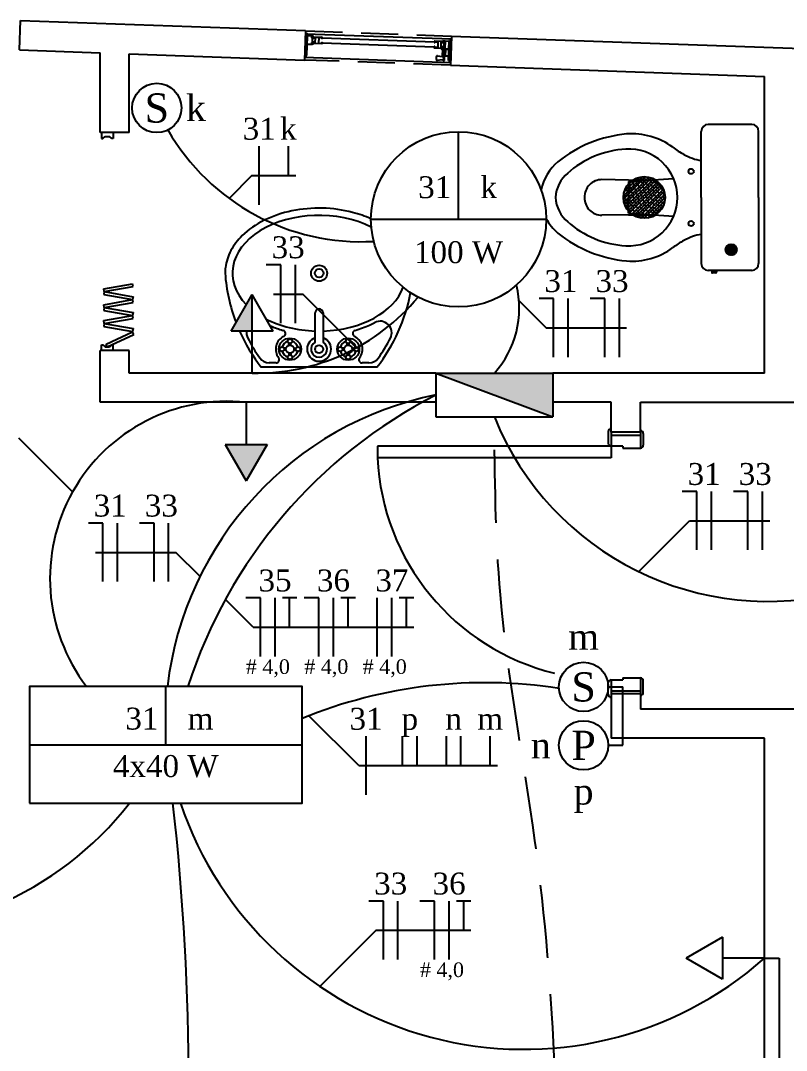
# Model space of a CAD drawing. Header units: millimetres. Extents: x 8900 to 13100, y 733 to 4033.
# Drawn here: x 9265.1 to 9527.2, y 1551.6 to 1904.1 of the extents above; entities that cross this region are included whole.
import ezdxf
from ezdxf.enums import TextEntityAlignment as Align

# ---------------------------------------------------------------- set-up
doc = ezdxf.new("R2010")
doc.units = ezdxf.units.MM
doc.linetypes.add('DASHED', pattern=[19.05, 12.7, -6.35])
doc.linetypes.add('HIDDEN', pattern=[0.375, 0.25, -0.125])
for name, color, linetype in [('001 - 0.350 Color', 1, 'Continuous'), ('002 - 0.150', 2, 'Continuous'), ('003 - 0.250', 3, 'Continuous'), ('004 - 0.350', 4, 'Continuous'), ('005 - 0.350 Color', 5, 'Continuous'), ('006 - 0.500', 6, 'Continuous'), ('010 - 0.050', 10, 'Continuous')]:
    doc.layers.add(name, color=color, linetype=linetype)
doc.styles.add('style1', font='BOOKOS.TTF')

msp = doc.modelspace()

# ---------------------------------------------------------------- hatches: boundary and pattern name
at = {"layer": '001 - 0.350 Color', "ltscale": 2.5}
for points in [[(9337.11, 1797.84), (9344.31, 1797.84), (9344.31, 1810.32)], [(9349.45, 1759.04), (9335.05, 1759.04), (9342.25, 1746.57)]]:
    msp.add_hatch(color=256, dxfattribs=at).paths.add_polyline_path(points)
at = {"layer": '006 - 0.500', "ltscale": 2.5}
msp.add_hatch(color=256, dxfattribs=at).paths.add_polyline_path([(9447.25, 1768.44), (9447.25, 1783.44), (9407.25, 1783.44)])

# ---------------------------------------------------------------- linework, layer by layer
at = {"layer": '001 - 0.350 Color', "ltscale": 2.5}
for p, q in [((9337.11, 1797.84), (9344.31, 1810.32)), ((9344.31, 1797.84), (9344.31, 1810.32)), ((9351.51, 1797.84), (9344.31, 1810.32)), ((9351.51, 1797.84), (9337.11, 1797.84)), ((9344.31, 1783.44), (9344.31, 1797.84)), ((9342.25, 1773.44), (9342.25, 1759.04)), ((9335.05, 1759.04), (9349.45, 1759.04)), ((9335.05, 1759.04), (9342.25, 1746.57)), ((9349.45, 1759.04), (9342.25, 1746.57)), ((9505.35, 1590.37), (9492.88, 1583.17)), ((9505.35, 1590.37), (9505.35, 1575.97)), ((9505.35, 1575.97), (9492.88, 1583.17)), ((9519.75, 1583.17), (9505.35, 1583.17))]:
    msp.add_line(p, q, dxfattribs=at)
at = {"layer": '002 - 0.150', "linetype": 'Continuous'}
msp.add_line((9264.7, 1894.06), (9265.05, 1904.09), dxfattribs=at)
at = {"layer": '002 - 0.150', "ltscale": 2.5}
for p, q in [((9265.05, 1904.09), (9362.62, 1900.7)), ((9412.59, 1898.79), (9645.12, 1890.49)), ((9264.7, 1894.06), (9292.25, 1893.07)), ((9292.25, 1865.74), (9292.25, 1893.07)), ((9302.25, 1892.72), (9362.27, 1890.57)), ((9302.25, 1865.74), (9302.25, 1892.72)), ((9412.23, 1888.79), (9519.75, 1884.96)), ((9519.75, 1783.44), (9519.75, 1884.96)), ((9302.25, 1865.74), (9292.25, 1865.74)), ((9292.25, 1773.44), (9292.25, 1791.14)), ((9302.25, 1791.14), (9292.25, 1791.14)), ((9302.25, 1783.44), (9302.25, 1791.14)), ((9407.25, 1783.44), (9302.25, 1783.44)), ((9519.75, 1783.44), (9447.25, 1783.44)), ((9407.25, 1773.44), (9292.25, 1773.44)), ((9467.25, 1773.44), (9447.25, 1773.44)), ((9467.25, 1763.24), (9467.25, 1773.44)), ((9477.25, 1773.44), (9672.25, 1773.44)), ((9477.25, 1763.24), (9477.25, 1773.44)), ((9467.25, 1673.64), (9467.25, 1658.44)), ((9477.25, 1673.64), (9477.25, 1668.44)), ((9529.75, 1668.44), (9477.25, 1668.44)), ((9519.75, 1658.44), (9467.25, 1658.44)), ((9519.75, 1069.94), (9519.75, 1658.44))]:
    msp.add_line(p, q, dxfattribs=at)
at = {"layer": '002 - 0.150', "linetype": 'DASHED'}
for p, q in [((9362.62, 1900.57), (9362.27, 1890.57)), ((9362.62, 1900.57), (9412.59, 1898.79)), ((9412.59, 1898.79), (9412.23, 1888.79)), ((9412.23, 1888.79), (9362.27, 1890.57))]:
    msp.add_line(p, q, dxfattribs=at)
at = {"layer": '002 - 0.150'}
for p, q in [((9477.25, 1763.24), (9467.25, 1763.24)), ((9477.25, 1673.64), (9467.25, 1673.64))]:
    msp.add_line(p, q, dxfattribs=at)
at = {"layer": '003 - 0.250', "ltscale": 2.5}
for p, q in [((9344.25, 1851.08), (9336.43, 1843.25)), ((9344.25, 1851.08), (9359.25, 1851.08)), ((9351.66, 1810.51), (9361.66, 1810.51)), ((9380.06, 1792.11), (9361.66, 1810.51)), ((9435.66, 1808.33), (9445.05, 1798.94)), ((9445.05, 1798.94), (9472.55, 1798.94)), ((9282.88, 1742.82), (9264.48, 1761.22)), ((9476.67, 1715.51), (9494.08, 1732.92)), ((9494.08, 1732.92), (9521.58, 1732.92)), ((9290.75, 1722.09), (9318.25, 1722.09)), ((9326.47, 1713.88), (9318.25, 1722.09)), ((9344.67, 1696.47), (9335.17, 1705.97)), ((9344.67, 1696.47), (9399.67, 1696.47)), ((9380.83, 1649.13), (9363.79, 1666.17)), ((9380.83, 1649.13), (9428.33, 1649.13)), ((9386.76, 1592.73), (9367.52, 1573.5)), ((9386.76, 1592.73), (9419.26, 1592.73))]:
    msp.add_line(p, q, dxfattribs=at)
at = {"layer": '004 - 0.350', "ltscale": 2.5}
for p, q in [((9466.25, 1676.04), (9471.25, 1676.04)), ((9471.25, 1656.04), (9471.25, 1676.04)), ((9466.25, 1656.04), (9471.25, 1656.04)), ((9519.75, 1583.17), (9524.75, 1583.17)), ((9524.75, 1583.17), (9524.75, 1394.37))]:
    msp.add_line(p, q, dxfattribs=at)
at = {"layer": '004 - 0.350', "ltscale": 100}
for centre, radius, start, end in [((9381.67, 1904.79), 76.38, 209.9585, 273.225), ((9485.07, 1623.65), 171.02, 117.0685, 162.1105), ((9520.83, 1806.26), 100.93, 202.004, 285.2013), ((9423.91, 1512.23), 165.25, 81.1283, 112.2233), ((8448.55, 1538.94), 874.1, 353.61184, 6.38816)]:
    msp.add_arc(centre, radius, start, end, dxfattribs=at)
at = {"layer": '004 - 0.350', "ltscale": 2.5}
for centre, radius, start, end in [((9402.95, 1805.53), 32.84, 317.7408, 14.0975), ((9345.83, 1855.19), 71.76, 268.7831, 320.4161), ((9335.79, 1713.11), 60.68, 83.886, 217.4781), ((9429.93, 1662.83), 115.37, 101.3357, 173.3492), ((9212.73, 1705.82), 113.45, 204.817, 322.1453), ((9437.41, 1676.28), 124.29, 198.811, 311.4875)]:
    msp.add_arc(centre, radius, start, end, dxfattribs=at)
at = {"layer": '004 - 0.350', "linetype": 'HIDDEN', "ltscale": 100}
msp.add_arc((9123.1, 1640.17), 612.73, 310.95859, 12.08428, dxfattribs=at)
msp.add_spline([(9524.75, 1150.21), (9448.68, 1186.98), (9432.91, 1323.49), (9447.37, 1466.56), (9441.14, 1623.41), (9429.33, 1707.52), (9427.25, 1768.44)], degree=3, dxfattribs=at)
at = {"layer": '005 - 0.350 Color', "ltscale": 2.5}
for p, q in [((9415, 1836.07), (9415, 1866.07)), ((9385, 1836.07), (9445, 1836.07)), ((9314.75, 1656.19), (9314.75, 1676.19)), ((9268.09, 1656.19), (9361.4, 1656.19))]:
    msp.add_line(p, q, dxfattribs=at)
msp.add_lwpolyline([(9268.09, 1636.2), (9361.4, 1636.2), (9361.4, 1676.19), (9268.09, 1676.19)], close=True, dxfattribs=at)
for centre, radius in [((9311.69, 1874.18), 8.44), ((9415, 1836.07), 30), ((9457.81, 1676.04), 8.44), ((9457.81, 1656.04), 8.44)]:
    msp.add_circle(centre, radius, dxfattribs=at)
at = {"layer": '006 - 0.500', "ltscale": 2.5}
for p, q in [((9346.75, 1841.08), (9346.75, 1861.08)), ((9356.75, 1851.08), (9356.75, 1861.08)), ((9354.16, 1820.51), (9349.16, 1820.51)), ((9354.16, 1800.51), (9354.16, 1820.51)), ((9359.16, 1800.51), (9359.16, 1820.51)), ((9447.55, 1808.94), (9442.55, 1808.94)), ((9447.55, 1788.94), (9447.55, 1808.94)), ((9452.55, 1788.94), (9452.55, 1808.94)), ((9465.05, 1808.94), (9460.05, 1808.94)), ((9465.05, 1788.94), (9465.05, 1808.94)), ((9470.05, 1788.94), (9470.05, 1808.94)), ((9407.25, 1783.44), (9447.25, 1768.44)), ((9407.25, 1783.44), (9407.25, 1768.44)), ((9447.25, 1783.44), (9447.25, 1768.44)), ((9496.58, 1742.92), (9491.58, 1742.92)), ((9496.58, 1722.92), (9496.58, 1742.92)), ((9501.58, 1722.92), (9501.58, 1742.92)), ((9514.08, 1742.92), (9509.08, 1742.92)), ((9514.08, 1722.92), (9514.08, 1742.92)), ((9519.08, 1722.92), (9519.08, 1742.92)), ((9293.25, 1732.09), (9288.25, 1732.09)), ((9293.25, 1712.09), (9293.25, 1732.09)), ((9298.25, 1712.09), (9298.25, 1732.09)), ((9310.75, 1732.09), (9305.75, 1732.09)), ((9310.75, 1712.09), (9310.75, 1732.09)), ((9315.75, 1712.09), (9315.75, 1732.09)), ((9347.17, 1706.47), (9342.17, 1706.47)), ((9347.17, 1686.47), (9347.17, 1706.47)), ((9352.17, 1686.47), (9352.17, 1706.47)), ((9359.67, 1706.47), (9354.67, 1706.47)), ((9357.17, 1696.47), (9357.17, 1706.47)), ((9367.17, 1706.47), (9362.17, 1706.47)), ((9367.17, 1686.47), (9367.17, 1706.47)), ((9372.17, 1686.47), (9372.17, 1706.47)), ((9379.67, 1706.47), (9374.67, 1706.47)), ((9377.17, 1696.47), (9377.17, 1706.47)), ((9387.17, 1686.47), (9387.17, 1706.47)), ((9392.17, 1686.47), (9392.17, 1706.47)), ((9399.67, 1706.47), (9394.67, 1706.47)), ((9397.17, 1696.47), (9397.17, 1706.47)), ((9383.33, 1639.13), (9383.33, 1659.13)), ((9395.83, 1649.13), (9395.83, 1659.13)), ((9400.83, 1649.13), (9400.83, 1659.13)), ((9410.83, 1649.13), (9410.83, 1659.13)), ((9415.83, 1649.13), (9415.83, 1659.13)), ((9425.83, 1649.13), (9425.83, 1659.13)), ((9389.26, 1602.73), (9384.26, 1602.73)), ((9389.26, 1582.73), (9389.26, 1602.73)), ((9394.26, 1582.73), (9394.26, 1602.73)), ((9406.76, 1602.73), (9401.76, 1602.73)), ((9406.76, 1582.73), (9406.76, 1602.73)), ((9411.76, 1582.73), (9411.76, 1602.73)), ((9419.26, 1602.73), (9414.26, 1602.73)), ((9416.76, 1592.73), (9416.76, 1602.73))]:
    msp.add_line(p, q, dxfattribs=at)
at = {"layer": '006 - 0.500', "ltscale": 100}
for p, q in [((9407.25, 1783.44), (9447.25, 1783.44)), ((9407.25, 1768.44), (9447.25, 1768.44))]:
    msp.add_line(p, q, dxfattribs=at)
at = {"layer": '010 - 0.050', "ltscale": 0.5}
for p, q in [((9362.59, 1899.57), (9362.54, 1898.34)), ((9362.59, 1899.57), (9412.55, 1897.79)), ((9363.26, 1899.55), (9362.59, 1899.57)), ((9362.59, 1898.29), (9362.62, 1898.29)), ((9362.67, 1898.34), (9362.69, 1898.76)), ((9362.7, 1898.99), (9362.71, 1899.39)), ((9363.15, 1898.92), (9362.74, 1898.93)), ((9362.74, 1898.8), (9363.16, 1898.79)), ((9362.76, 1899.43), (9363.16, 1899.42)), ((9363.16, 1898.79), (9362.93, 1892.31)), ((9363.2, 1898.97), (9363.15, 1898.92)), ((9363.16, 1899.42), (9363.21, 1899.37)), ((9363.28, 1898.91), (9363.2, 1898.97)), ((9363.21, 1899.37), (9363.3, 1899.41)), ((9363.28, 1898.83), (9363.28, 1898.91)), ((9365.08, 1898.77), (9363.28, 1898.83)), ((9363.3, 1899.41), (9363.3, 1899.49)), ((9364.73, 1896.11), (9364.75, 1896.64)), ((9364.75, 1896.64), (9364.85, 1896.64)), ((9364.81, 1898.13), (9364.82, 1898.66)), ((9364.91, 1898.12), (9364.81, 1898.13)), ((9364.82, 1898.66), (9364.92, 1898.66)), ((9364.85, 1896.64), (9364.85, 1896.53)), ((9364.85, 1896.53), (9364.9, 1896.53)), ((9364.91, 1898.23), (9364.91, 1898.12)), ((9364.96, 1898.23), (9364.91, 1898.23)), ((9364.92, 1898.66), (9364.92, 1898.54)), ((9364.92, 1898.54), (9364.97, 1898.54)), ((9364.95, 1896.57), (9365.01, 1898.18)), ((9365.02, 1898.65), (9365.12, 1898.65)), ((9365.02, 1898.59), (9365.02, 1898.65)), ((9365.12, 1898.65), (9365.13, 1898.72)), ((9365.27, 1896.17), (9365.28, 1896.67)), ((9365.33, 1898.07), (9365.35, 1898.56)), ((9365.34, 1896.71), (9365.36, 1896.71)), ((9365.37, 1896.25), (9365.36, 1896.11)), ((9368.17, 1896.15), (9365.37, 1896.25)), ((9365.4, 1898.01), (9365.38, 1898.01)), ((9365.4, 1896.66), (9365.39, 1896.37)), ((9365.39, 1896.37), (9365.9, 1896.35)), ((9365.4, 1898.61), (9365.45, 1898.61)), ((9365.45, 1898.61), (9365.45, 1898.47)), ((9365.45, 1898.47), (9368.25, 1898.37)), ((9365.46, 1898.35), (9365.45, 1898.06)), ((9365.97, 1898.33), (9365.46, 1898.35)), ((9365.9, 1896.35), (9365.97, 1898.33)), ((9367.14, 1898.29), (9367.07, 1896.31)), ((9367.07, 1896.31), (9368.15, 1896.27)), ((9368.22, 1898.25), (9367.14, 1898.29)), ((9368.15, 1896.27), (9368.17, 1896.66)), ((9368.17, 1896.66), (9368.29, 1896.66)), ((9368.21, 1897.86), (9368.22, 1898.25)), ((9368.33, 1897.86), (9368.21, 1897.86)), ((9368.29, 1896.66), (9368.27, 1896.25)), ((9406.65, 1895.04), (9368.28, 1896.41)), ((9368.34, 1898.27), (9368.33, 1897.86)), ((9406.71, 1896.74), (9368.34, 1898.11)), ((9406.72, 1896.9), (9406.7, 1896.49)), ((9406.7, 1896.49), (9406.82, 1896.49)), ((9409.62, 1896.9), (9406.82, 1897)), ((9406.82, 1896.49), (9406.84, 1896.87)), ((9406.84, 1896.87), (9407.92, 1896.84)), ((9407.92, 1896.84), (9407.85, 1894.86)), ((9409.02, 1894.82), (9409.09, 1896.79)), ((9409.09, 1896.79), (9409.6, 1896.78)), ((9409.6, 1896.78), (9409.59, 1896.49)), ((9409.63, 1897.04), (9409.62, 1896.9)), ((9409.68, 1897.03), (9409.63, 1897.04)), ((9409.63, 1896.43), (9409.65, 1896.43)), ((9409.71, 1896.48), (9409.72, 1896.98)), ((9409.96, 1897.05), (9409.96, 1897.12)), ((9410.06, 1897.05), (9409.96, 1897.05)), ((9409.98, 1894.97), (9410.04, 1896.57)), ((9410.01, 1897.17), (9411.81, 1897.1)), ((9410.05, 1896.98), (9410.06, 1897.05)), ((9410.09, 1896.62), (9410.14, 1896.62)), ((9410.15, 1896.93), (9410.1, 1896.93)), ((9410.14, 1896.62), (9410.14, 1896.51)), ((9410.14, 1896.51), (9410.24, 1896.51)), ((9410.16, 1897.04), (9410.15, 1896.93)), ((9410.26, 1897.04), (9410.16, 1897.04)), ((9410.24, 1896.51), (9410.26, 1897.04)), ((9410.41, 1897.03), (9410.32, 1894.48)), ((9411.81, 1896.98), (9410.41, 1897.03)), ((9411.93, 1897.05), (9411.7, 1890.57)), ((9411.71, 1894.43), (9411.81, 1896.98)), ((9411.81, 1897.18), (9411.9, 1897.23)), ((9411.81, 1897.1), (9411.81, 1897.18)), ((9411.83, 1897.68), (9411.83, 1897.76)), ((9411.91, 1897.63), (9411.83, 1897.68)), ((9411.88, 1897.81), (9412.55, 1897.79)), ((9411.9, 1897.23), (9411.95, 1897.18)), ((9411.97, 1897.68), (9411.91, 1897.63)), ((9412.35, 1897.03), (9411.93, 1897.05)), ((9411.95, 1897.18), (9412.35, 1897.16)), ((9412.37, 1897.66), (9411.97, 1897.68)), ((9412.38, 1896.56), (9412.4, 1896.98)), ((9412.4, 1897.21), (9412.42, 1897.61)), ((9412.46, 1896.51), (9412.43, 1896.51)), ((9412.55, 1897.79), (9412.51, 1896.56)), ((9362.34, 1892.8), (9362.3, 1891.57)), ((9362.43, 1892.85), (9362.4, 1892.85)), ((9362.46, 1892.38), (9362.47, 1892.8)), ((9363.04, 1892.18), (9363.18, 1896.05)), ((9363.18, 1896.05), (9364.98, 1895.98)), ((9364.83, 1896.11), (9364.73, 1896.11)), ((9364.84, 1896.22), (9364.83, 1896.11)), ((9364.89, 1896.22), (9364.84, 1896.22)), ((9364.93, 1896.1), (9364.94, 1896.16)), ((9365.03, 1896.1), (9364.93, 1896.1)), ((9365.03, 1896.03), (9365.03, 1896.1)), ((9365.36, 1896.11), (9365.31, 1896.11)), ((9406.66, 1895.29), (9406.65, 1894.88)), ((9406.78, 1895.29), (9406.66, 1895.29)), ((9406.74, 1894.78), (9409.54, 1894.68)), ((9406.77, 1894.9), (9406.78, 1895.29)), ((9407.85, 1894.86), (9406.77, 1894.9)), ((9409.53, 1894.8), (9409.02, 1894.82)), ((9409.15, 1894.69), (9409.14, 1894.42)), ((9409.28, 1894.23), (9409.5, 1894.16)), ((9409.5, 1894.16), (9409.43, 1892.02)), ((9409.52, 1894.54), (9409.52, 1894.68)), ((9409.74, 1894.47), (9409.52, 1894.54)), ((9409.54, 1895.09), (9409.53, 1894.8)), ((9409.54, 1894.68), (9409.54, 1894.54)), ((9409.54, 1894.54), (9409.59, 1894.54)), ((9409.61, 1895.13), (9409.59, 1895.14)), ((9409.64, 1894.58), (9409.66, 1895.08)), ((9409.93, 1894.18), (9409.79, 1890.39)), ((9409.8, 1892), (9409.88, 1894.28)), ((9409.86, 1894.43), (9409.87, 1894.5)), ((9409.87, 1894.5), (9409.97, 1894.5)), ((9411.71, 1894.31), (9409.91, 1894.38)), ((9410.33, 1894.16), (9409.93, 1894.18)), ((9409.97, 1894.5), (9409.97, 1894.56)), ((9410.02, 1894.61), (9410.07, 1894.6)), ((9410.08, 1894.91), (9410.03, 1894.92)), ((9410.07, 1894.6), (9410.07, 1894.49)), ((9410.07, 1894.49), (9410.17, 1894.49)), ((9410.08, 1895.03), (9410.08, 1894.91)), ((9410.18, 1895.02), (9410.08, 1895.03)), ((9410.17, 1894.49), (9410.18, 1895.02)), ((9410.19, 1890.38), (9410.33, 1894.16)), ((9410.32, 1894.48), (9411.71, 1894.43)), ((9410.33, 1894.16), (9410.58, 1894.15)), ((9410.51, 1891.96), (9410.59, 1894.35)), ((9410.59, 1894.35), (9411.71, 1894.31)), ((9411.57, 1890.45), (9411.71, 1894.31)), ((9362.3, 1891.57), (9412.27, 1889.79)), ((9362.3, 1891.57), (9362.97, 1891.55)), ((9362.44, 1891.75), (9362.45, 1892.15)), ((9362.89, 1891.68), (9362.49, 1891.7)), ((9362.5, 1892.2), (9362.91, 1892.18)), ((9362.93, 1892.31), (9362.51, 1892.33)), ((9362.94, 1891.73), (9362.89, 1891.68)), ((9362.91, 1892.18), (9362.95, 1892.13)), ((9363.02, 1891.68), (9362.94, 1891.73)), ((9362.95, 1892.13), (9363.04, 1892.18)), ((9363.02, 1891.6), (9363.02, 1891.68)), ((9407.41, 1890.76), (9407.44, 1891.76)), ((9409.38, 1890.61), (9407.73, 1890.45)), ((9407.79, 1892.05), (9409.42, 1891.77)), ((9409.43, 1892.02), (9409.8, 1892)), ((9409.59, 1890.4), (9409.79, 1890.39)), ((9409.65, 1891.96), (9409.85, 1891.95)), ((9409.79, 1890.39), (9410.19, 1890.38)), ((9410.27, 1892.56), (9409.87, 1892.58)), ((9410.26, 1892.16), (9410.51, 1892.16)), ((9411.62, 1891.92), (9410.51, 1891.96)), ((9411.55, 1889.95), (9411.64, 1889.99)), ((9411.55, 1889.87), (9411.55, 1889.95)), ((9411.66, 1890.39), (9411.57, 1890.45)), ((9412.27, 1889.79), (9411.6, 1889.82)), ((9411.64, 1889.99), (9411.69, 1889.94)), ((9411.71, 1890.44), (9411.66, 1890.39)), ((9411.69, 1889.94), (9412.09, 1889.93)), ((9411.7, 1890.57), (9412.12, 1890.56)), ((9412.11, 1890.43), (9411.71, 1890.44)), ((9412.15, 1889.98), (9412.16, 1890.38)), ((9412.17, 1890.61), (9412.18, 1891.03)), ((9412.23, 1891.07), (9412.26, 1891.07)), ((9412.31, 1891.02), (9412.27, 1889.79))]:
    msp.add_line(p, q, dxfattribs=at)
at = {"layer": '010 - 0.050'}
for p, q in [((9515.37, 1868.55), (9500.49, 1868.55)), ((9498.11, 1843.55), (9498.11, 1866.17)), ((9517.75, 1843.55), (9517.75, 1866.17)), ((9471.44, 1843.25), (9478.88, 1850.69)), ((9471.45, 1844.1), (9478.02, 1850.67)), ((9471.46, 1842.97), (9479.16, 1850.67)), ((9471.61, 1841.98), (9480.14, 1850.52)), ((9471.7, 1845.48), (9476.64, 1850.43)), ((9477.06, 1850.53), (9477.76, 1849.84)), ((9478.06, 1850.68), (9479.46, 1849.27)), ((9473.22, 1849.5), (9464.07, 1849.67)), ((9471.86, 1841.1), (9481.02, 1850.26)), ((9472.21, 1840.31), (9481.81, 1849.92)), ((9472.44, 1847.2), (9472.64, 1847)), ((9472.63, 1839.6), (9482.53, 1849.5)), ((9472.72, 1847.64), (9474.49, 1849.41)), ((9472.93, 1847.85), (9474.35, 1846.43)), ((9473.12, 1838.95), (9483.18, 1849.01)), ((9473.22, 1848.98), (9488.63, 1849.99)), ((9473.22, 1849.5), (9478.09, 1849.83)), ((9473.22, 1848.98), (9473.22, 1843.55)), ((9473.42, 1848.49), (9473.78, 1848.13)), ((9473.67, 1838.36), (9483.76, 1848.46)), ((9474.06, 1848.99), (9475.48, 1847.57)), ((9474.28, 1837.84), (9484.28, 1847.84)), ((9474.63, 1847.28), (9476.05, 1845.86)), ((9474.66, 1849.53), (9474.92, 1849.27)), ((9474.97, 1837.39), (9484.74, 1847.16)), ((9475.38, 1849.94), (9476.62, 1848.7)), ((9475.77, 1848.42), (9477.19, 1847)), ((9476.9, 1849.55), (9478.33, 1848.13)), ((9477.47, 1847.85), (9478.89, 1846.43)), ((9478.61, 1848.99), (9480.03, 1847.57)), ((9479.18, 1847.28), (9480.6, 1845.86)), ((9479.75, 1850.12), (9481.17, 1848.7)), ((9480.31, 1848.42), (9481.73, 1847)), ((9481.05, 1850.25), (9485.28, 1846.02)), ((9481.45, 1849.55), (9482.87, 1848.13)), ((9482.02, 1847.85), (9483.44, 1846.43)), ((9483.16, 1848.99), (9484.24, 1847.9)), ((9483.72, 1847.28), (9485.14, 1845.86)), ((9471.43, 1843.66), (9472.64, 1842.45)), ((9471.53, 1844.71), (9472.07, 1844.16)), ((9472.05, 1846.46), (9473.21, 1845.29)), ((9472.36, 1845.01), (9473.78, 1843.59)), ((9473.22, 1838.13), (9473.22, 1843.55)), ((9473.5, 1846.14), (9474.92, 1844.72)), ((9474.06, 1844.44), (9475.48, 1843.02)), ((9475.2, 1845.58), (9476.62, 1844.16)), ((9475.72, 1837), (9485.12, 1846.41)), ((9475.72, 1837), (9485.12, 1846.41)), ((9475.77, 1843.87), (9477.19, 1842.45)), ((9476.34, 1846.71), (9477.76, 1845.29)), ((9476.55, 1836.7), (9485.43, 1845.57)), ((9476.9, 1845.01), (9478.33, 1843.59)), ((9477.48, 1836.49), (9485.63, 1844.65)), ((9478.04, 1846.14), (9479.46, 1844.72)), ((9478.53, 1836.41), (9485.72, 1843.59)), ((9478.61, 1844.44), (9480.03, 1843.02)), ((9479.75, 1845.58), (9481.17, 1844.16)), ((9480.31, 1843.87), (9481.73, 1842.45)), ((9480.88, 1846.71), (9482.3, 1845.29)), ((9481.45, 1845.01), (9482.87, 1843.59)), ((9482.59, 1846.14), (9484.01, 1844.72)), ((9483.16, 1844.44), (9484.58, 1843.02)), ((9484.29, 1845.58), (9485.69, 1844.18)), ((9484.86, 1843.87), (9485.7, 1843.03)), ((9498.11, 1843.55), (9498.11, 1820.93)), ((9517.75, 1843.55), (9517.75, 1820.93)), ((9471.79, 1842.17), (9473.21, 1840.75)), ((9472.36, 1840.46), (9473.78, 1839.04)), ((9472.93, 1843.3), (9474.35, 1841.88)), ((9473.5, 1841.6), (9474.92, 1840.18)), ((9474.06, 1839.89), (9475.48, 1838.47)), ((9474.63, 1842.74), (9476.05, 1841.32)), ((9475.2, 1841.03), (9476.62, 1839.61)), ((9476.34, 1842.17), (9477.76, 1840.75)), ((9476.9, 1840.46), (9478.33, 1839.04)), ((9477.47, 1843.3), (9478.89, 1841.88)), ((9478.04, 1841.6), (9479.46, 1840.18)), ((9478.61, 1839.89), (9480.03, 1838.47)), ((9479.18, 1842.74), (9480.6, 1841.32)), ((9479.75, 1841.03), (9481.17, 1839.61)), ((9479.75, 1841.03), (9482.91, 1837.87)), ((9479.77, 1836.51), (9485.62, 1842.36)), ((9480.88, 1842.17), (9482.3, 1840.75)), ((9481.38, 1836.98), (9485.14, 1840.75)), ((9481.45, 1840.46), (9482.87, 1839.04)), ((9482.02, 1843.3), (9483.44, 1841.88)), ((9482.59, 1841.6), (9484.01, 1840.18)), ((9483.16, 1839.89), (9484.07, 1838.98)), ((9483.72, 1842.74), (9485.14, 1841.32)), ((9484.29, 1841.03), (9484.96, 1840.36)), ((9485.43, 1842.17), (9485.56, 1842.04)), ((9473.22, 1837.6), (9464.07, 1837.44)), ((9473.22, 1838.13), (9488.69, 1837.11)), ((9473.22, 1837.6), (9478.09, 1837.28)), ((9474.63, 1838.19), (9475.89, 1836.93)), ((9475.77, 1839.33), (9477.19, 1837.91)), ((9476.34, 1837.62), (9477.46, 1836.5)), ((9477.47, 1838.76), (9478.89, 1837.34)), ((9478.04, 1837.05), (9478.68, 1836.41)), ((9479.18, 1838.19), (9480.6, 1836.77)), ((9480.31, 1839.33), (9481.73, 1837.91)), ((9480.88, 1837.62), (9481.48, 1837.03)), ((9482.02, 1838.76), (9482.91, 1837.87)), ((9506.43, 1825.72), (9508.31, 1827.6)), ((9506.44, 1825.52), (9508.52, 1827.59)), ((9506.44, 1825.92), (9508.56, 1823.8)), ((9506.45, 1825.94), (9508.09, 1827.58)), ((9506.47, 1825.33), (9508.7, 1827.56)), ((9506.48, 1826.1), (9508.74, 1823.83)), ((9506.5, 1826.21), (9507.82, 1827.53)), ((9506.51, 1825.16), (9508.87, 1827.52)), ((9506.52, 1826.27), (9508.91, 1823.88)), ((9506.56, 1825.01), (9509.03, 1827.47)), ((9506.58, 1826.42), (9509.06, 1823.93)), ((9506.63, 1824.86), (9509.17, 1827.41)), ((9506.64, 1826.55), (9507.48, 1827.39)), ((9506.64, 1826.56), (9509.21, 1824)), ((9506.7, 1824.72), (9509.31, 1827.33)), ((9506.72, 1826.7), (9509.34, 1824.08)), ((9506.78, 1824.59), (9509.44, 1827.25)), ((9506.8, 1826.82), (9509.47, 1824.16)), ((9506.87, 1824.48), (9509.56, 1827.16)), ((9506.9, 1826.94), (9509.58, 1824.25)), ((9506.97, 1824.36), (9509.67, 1827.06)), ((9507, 1827.05), (9509.69, 1824.36)), ((9507.08, 1824.26), (9509.77, 1826.95)), ((9507.11, 1827.15), (9509.79, 1824.47)), ((9507.2, 1824.17), (9509.86, 1826.83)), ((9507.23, 1827.24), (9509.88, 1824.58)), ((9507.32, 1824.08), (9509.95, 1826.71)), ((9507.35, 1827.33), (9509.97, 1824.71)), ((9507.46, 1824.01), (9510.03, 1826.58)), ((9507.49, 1827.4), (9510.04, 1824.85)), ((9507.6, 1823.94), (9510.09, 1826.43)), ((9507.63, 1827.47), (9510.11, 1824.99)), ((9507.75, 1823.88), (9510.15, 1826.28)), ((9507.79, 1827.52), (9510.16, 1825.15)), ((9507.92, 1823.84), (9510.19, 1826.11)), ((9507.96, 1827.56), (9510.2, 1825.32)), ((9508.1, 1823.81), (9510.23, 1825.93)), ((9508.14, 1827.59), (9510.23, 1825.5)), ((9508.34, 1827.6), (9510.24, 1825.7)), ((9508.57, 1827.59), (9510.23, 1825.92)), ((9508.83, 1827.54), (9510.18, 1826.19)), ((9509.16, 1827.41), (9510.05, 1826.52)), ((9506.43, 1825.72), (9508.36, 1823.79)), ((9506.44, 1825.5), (9508.14, 1823.8)), ((9506.49, 1825.25), (9507.89, 1823.84)), ((9506.59, 1824.93), (9507.57, 1823.95)), ((9508.29, 1823.79), (9510.24, 1825.74)), ((9508.51, 1823.8), (9510.23, 1825.52)), ((9508.76, 1823.84), (9510.19, 1825.27)), ((9509.07, 1823.94), (9510.09, 1824.96)), ((9515.37, 1818.55), (9500.49, 1818.55)), ((9501.7, 1818.55), (9501.7, 1817.98)), ((9503.3, 1817.98), (9501.7, 1817.98)), ((9503.06, 1817.74), (9501.93, 1817.74)), ((9503.3, 1818.55), (9503.3, 1817.98)), ((9515.37, 1818.55), (9515.37, 1818.55)), ((9515.37, 1818.55), (9515.37, 1818.55)), ((9365.88, 1794.01), (9365.88, 1804.01)), ((9368.63, 1804.01), (9368.63, 1794.01)), ((9355.97, 1791.98), (9355.22, 1791.98)), ((9355.96, 1791.29), (9355.22, 1791.29)), ((9356.94, 1792.96), (9356.94, 1793.69)), ((9357.63, 1792.95), (9357.63, 1793.69)), ((9358.6, 1791.29), (9359.34, 1791.29)), ((9358.61, 1791.98), (9359.34, 1791.98)), ((9375.9, 1791.98), (9375.16, 1791.98)), ((9375.89, 1791.29), (9375.16, 1791.29)), ((9376.88, 1792.96), (9376.88, 1793.69)), ((9377.56, 1792.95), (9377.56, 1793.69)), ((9378.54, 1791.29), (9379.28, 1791.29)), ((9378.55, 1791.98), (9379.28, 1791.98)), ((9356.94, 1790.32), (9356.94, 1789.57)), ((9357.63, 1790.31), (9357.63, 1789.57)), ((9376.88, 1790.32), (9376.88, 1789.57)), ((9377.56, 1790.31), (9377.56, 1789.57)), ((9387.05, 1785.44), (9347.45, 1785.44)), ((9352.51, 1786.93), (9350.19, 1786.93)), ((9384.31, 1786.93), (9381.99, 1786.93)), ((9466.25, 1763.44), (9466.25, 1759.44)), ((9477.25, 1763.24), (9477.25, 1757.74)), ((9478.25, 1762.74), (9478.25, 1758.74)), ((9467.25, 1762.24), (9477.25, 1762.24)), ((9467.25, 1758.44), (9387.25, 1758.44)), ((9387.25, 1758.44), (9387.25, 1754.44)), ((9467.25, 1758.44), (9467.25, 1758.44)), ((9471.25, 1758.44), (9471.25, 1757.74)), ((9471.25, 1757.74), (9477.25, 1757.74)), ((9477.25, 1757.74), (9477.25, 1757.74)), ((9467.25, 1754.44), (9387.25, 1754.44)), ((9467.25, 1678.44), (9467.25, 1673.64)), ((9467.25, 1678.44), (9471.25, 1678.44)), ((9471.25, 1679.14), (9477.25, 1679.14)), ((9471.25, 1679.14), (9471.25, 1678.44)), ((9477.25, 1679.14), (9477.25, 1673.64)), ((9478.25, 1674.14), (9478.25, 1678.14)), ((9466.25, 1673.44), (9466.25, 1677.44)), ((9467.25, 1674.64), (9477.25, 1674.64))]:
    msp.add_line(p, q, dxfattribs=at)
at = {"layer": '010 - 0.050', "ltscale": 2.5}
for p, q in [((9292.75, 1865.74), (9292.75, 1863.74)), ((9296.75, 1865.74), (9296.75, 1863.74)), ((9292.75, 1863.74), (9293.25, 1863.74)), ((9293.25, 1863.74), (9293.96, 1864.45)), ((9293.96, 1864.45), (9295.54, 1864.45)), ((9296.25, 1863.74), (9295.54, 1864.45)), ((9296.75, 1863.74), (9296.25, 1863.74)), ((9293.53, 1812.29), (9303.38, 1814.03)), ((9293.7, 1811.31), (9293.53, 1812.29)), ((9293.7, 1811.31), (9303.55, 1813.05)), ((9303.55, 1813.05), (9303.38, 1814.03)), ((9293.7, 1811.31), (9293.53, 1810.32)), ((9293.53, 1810.32), (9303.38, 1808.59)), ((9293.53, 1806.85), (9303.38, 1808.59)), ((9293.7, 1811.31), (9303.55, 1809.57)), ((9303.55, 1809.57), (9303.38, 1808.59)), ((9303.55, 1807.6), (9303.38, 1808.59)), ((9293.7, 1805.87), (9293.53, 1806.85)), ((9293.7, 1805.87), (9293.53, 1804.88)), ((9293.53, 1804.88), (9303.38, 1803.14)), ((9293.7, 1805.87), (9303.55, 1807.6)), ((9293.7, 1805.87), (9303.55, 1804.13)), ((9293.53, 1801.41), (9303.38, 1803.14)), ((9293.7, 1800.42), (9293.53, 1801.41)), ((9293.7, 1800.42), (9303.55, 1802.16)), ((9303.55, 1804.13), (9303.38, 1803.14)), ((9303.55, 1802.16), (9303.38, 1803.14)), ((9293.7, 1800.42), (9293.53, 1799.44)), ((9293.53, 1799.44), (9303.38, 1797.7)), ((9293.7, 1800.42), (9303.55, 1798.69)), ((9294.33, 1793.34), (9303.39, 1797.57)), ((9303.55, 1798.69), (9303.38, 1797.7)), ((9303.81, 1796.66), (9303.39, 1797.57)), ((9294.75, 1792.44), (9303.81, 1796.66)), ((9292.75, 1791.14), (9292.75, 1793.14)), ((9292.75, 1793.14), (9293.25, 1793.14)), ((9293.25, 1793.14), (9293.96, 1792.44)), ((9293.96, 1792.44), (9295.54, 1792.44)), ((9294.75, 1792.44), (9294.33, 1793.34)), ((9296.25, 1793.14), (9295.54, 1792.44)), ((9296.75, 1793.14), (9296.25, 1793.14)), ((9296.75, 1791.14), (9296.75, 1793.14)), ((9467.25, 1763.24), (9467.25, 1758.44)), ((9467.25, 1758.44), (9467.25, 1754.44)), ((9471.25, 1758.44), (9467.25, 1758.44))]:
    msp.add_line(p, q, dxfattribs=at)
at = {"layer": '010 - 0.050'}
for centre, radius in [((9478.57, 1843.55), 7.14), ((9494.62, 1852.48), 0.893), ((9494.62, 1834.62), 0.893), ((9508.34, 1825.69), 1.9), ((9367.26, 1817.62), 2.73), ((9367.26, 1817.62), 1.45), ((9357.28, 1791.63), 3.78), ((9357.28, 1794.38), 0.769), ((9377.22, 1791.63), 3.78), ((9377.22, 1794.38), 0.769), ((9354.53, 1791.63), 0.769), ((9357.28, 1791.63), 1.38), ((9360.03, 1791.63), 0.769), ((9367.25, 1791.63), 1.38), ((9374.47, 1791.63), 0.769), ((9377.22, 1791.63), 1.38), ((9379.97, 1791.63), 0.769), ((9357.28, 1788.88), 0.769), ((9377.22, 1788.88), 0.769)]:
    msp.add_circle(centre, radius, dxfattribs=at)
at = {"layer": '010 - 0.050', "ltscale": 0.5}
for centre, radius, start, end in [((9362.59, 1898.34), 0.05, 177.9571, 267.9571), ((9362.62, 1898.34), 0.05, 267.9571, 357.9571), ((9362.74, 1898.75), 0.0491, 86.9629, 177.9571), ((9362.75, 1898.98), 0.05, 177.2397, 267.9571), ((9362.76, 1899.38), 0.0494, 87.2309, 177.9571), ((9363.25, 1899.5), 0.05, 357.9577, 87.9438), ((9364.9, 1896.58), 0.05, 267.9466, 357.9676), ((9364.96, 1898.18), 0.05, 357.9466, 87.9676), ((9364.97, 1898.59), 0.05, 267.9754, 357.954), ((9365.08, 1898.72), 0.05, 357.9571, 87.9571), ((9365.33, 1896.66), 0.05, 87.9571, 177.9571), ((9365.38, 1898.06), 0.05, 177.9571, 267.9571), ((9365.4, 1898.56), 0.05, 87.9587, 177.9571), ((9365.35, 1896.66), 0.05, 357.9571, 87.9571), ((9365.4, 1898.06), 0.05, 267.9571, 357.9571), ((9368.17, 1896.25), 0.101, 268.4193, 357.9571), ((9368.24, 1898.27), 0.0992, 357.0041, 87.9571), ((9406.82, 1896.9), 0.0992, 87.9571, 178.9101), ((9409.64, 1896.48), 0.05, 177.9571, 267.9571), ((9409.66, 1896.48), 0.05, 267.9571, 357.9571), ((9409.67, 1896.98), 0.05, 357.9571, 87.9555), ((9410.01, 1897.12), 0.05, 87.9571, 177.9571), ((9410.09, 1896.57), 0.05, 87.9466, 177.9676), ((9410.1, 1896.98), 0.05, 177.9602, 267.9388), ((9411.88, 1897.76), 0.05, 87.9704, 177.9565), ((9412.35, 1897.21), 0.05, 267.9571, 358.6745), ((9412.35, 1896.98), 0.0491, 357.9571, 88.9513), ((9412.37, 1897.61), 0.0494, 357.9571, 88.6833), ((9412.43, 1896.56), 0.05, 177.9571, 267.9571), ((9412.46, 1896.56), 0.05, 267.9571, 357.9571), ((9362.39, 1892.8), 0.05, 87.9571, 178.3039), ((9362.42, 1892.8), 0.05, 357.9581, 87.9571), ((9364.89, 1896.17), 0.05, 357.9602, 87.9388), ((9364.98, 1896.03), 0.05, 267.9571, 357.9571), ((9365.32, 1896.16), 0.05, 177.9681, 267.9529), ((9406.75, 1894.88), 0.101, 177.9571, 267.4949), ((9409.34, 1894.42), 0.2, 177.9571, 252.9571), ((9409.59, 1895.09), 0.05, 87.9571, 177.9571), ((9409.59, 1894.59), 0.05, 267.9613, 357.9461), ((9409.61, 1895.09), 0.05, 357.9571, 87.9571), ((9409.68, 1894.28), 0.2, 357.9571, 72.9571), ((9409.91, 1894.43), 0.05, 177.9571, 267.9571), ((9410.02, 1894.56), 0.05, 87.9754, 177.954), ((9410.03, 1894.97), 0.05, 177.9466, 267.9676), ((9362.49, 1891.75), 0.05, 178.6786, 267.9584), ((9362.5, 1892.15), 0.05, 87.9623, 177.9577), ((9362.51, 1892.38), 0.05, 177.9571, 267.9571), ((9362.97, 1891.6), 0.05, 267.9571, 357.9513), ((9407.71, 1890.75), 0.3, 177.9571, 275.4571), ((9407.74, 1891.75), 0.3, 80.4571, 177.9571), ((9409.39, 1890.41), 0.2, 357.9571, 95.4571), ((9409.45, 1891.97), 0.2, 260.4571, 357.9571), ((9411.6, 1889.87), 0.05, 177.9629, 267.9571), ((9412.1, 1889.98), 0.05, 267.9558, 357.2356), ((9412.11, 1890.38), 0.05, 357.9565, 87.9519), ((9412.12, 1890.61), 0.05, 267.9571, 357.9571), ((9412.23, 1891.02), 0.05, 87.9571, 177.9561), ((9412.26, 1891.02), 0.05, 357.6103, 87.9571)]:
    msp.add_arc(centre, radius, start, end, dxfattribs=at)
at = {"layer": '010 - 0.050'}
for centre, radius, start, end in [((9500.49, 1866.17), 2.38, 90, 180), ((9515.37, 1866.17), 2.38, 0, 90), ((9476.69, 1821.17), 44.3, 95.3547, 128.617), ((9474.37, 1841.94), 23.41, 53.3289, 94.4554), ((9474.02, 1827.52), 32.59, 93.0057, 131.9097), ((9473.4, 1843.56), 16.54, 359.9848, 93.7848), ((9505.18, 1882.76), 27.73, 232.6506, 242.0098), ((9500.69, 1873.04), 17.05, 239.9999, 261.296), ((9460.6, 1842.32), 17.75, 130.628, 167.5934), ((9460.06, 1842.76), 11.92, 129.7866, 176.1775), ((9464.08, 1843.71), 5.96, 90.0365, 181.3715), ((9460.08, 1844.35), 11.94, 183.826, 230.1686), ((9464.08, 1843.4), 5.96, 178.4217, 269.9597), ((9473.4, 1843.55), 16.54, 266.2152, 0.0152), ((9460.6, 1844.79), 17.75, 208.4986, 229.372), ((9474.02, 1859.59), 32.59, 228.0903, 266.9943), ((9476.69, 1865.93), 44.3, 231.383, 264.6453), ((9500.69, 1814.06), 17.05, 98.704, 120.0001), ((9474.37, 1845.16), 23.41, 265.5446, 306.6711), ((9505.18, 1804.34), 27.73, 117.9902, 127.3494), ((9500.49, 1820.93), 2.38, 180, 270), ((9515.37, 1820.93), 2.38, 270, 0), ((9394.17, 1821.9), 59.26, 184.1421, 200.8845), ((9501.93, 1817.98), 0.238, 180, 270), ((9503.06, 1817.98), 0.238, 270, 0), ((9340.33, 1821.9), 59.26, 322.0345, 349.3695), ((9367.25, 1804.01), 1.38, 0, 180), ((9388.16, 1797.24), 3.96, 332.7274, 117.6975), ((9394.17, 1821.9), 59.26, 203.9496, 217.9655), ((9346.33, 1797.26), 3.96, 171.4473, 207.2549), ((9354.64, 1797), 1.1, 296.2538, 73.7502), ((9379.87, 1796.99), 1.1, 106.2412, 243.6816), ((9394.17, 1821.9), 57.77, 207.2549, 215.1872), ((9357.28, 1791.63), 4.88, 116.2538, 217.032), ((9357.28, 1791.63), 2.75, 106.0953, 163.7658), ((9357.28, 1791.63), 2.75, 15.9116, 73.88), ((9367.25, 1791.63), 4.12, 109.6397, 70.3486), ((9377.22, 1791.63), 2.75, 105.9211, 163.5587), ((9377.22, 1791.63), 2.75, 15.7907, 74.7593), ((9377.22, 1791.63), 4.88, 322.968, 63.6816), ((9340.33, 1821.9), 57.77, 324.8128, 332.7274), ((9357.28, 1791.63), 2.75, 195.7907, 254.7593), ((9357.28, 1791.63), 2.75, 285.9211, 343.5588), ((9367.25, 1791.63), 2.75, 120.2446, 59.6569), ((9377.22, 1791.63), 2.75, 195.9116, 253.88), ((9377.22, 1791.63), 2.75, 286.0953, 343.7658), ((9350.19, 1790.89), 3.96, 215.1872, 270), ((9352.51, 1788.03), 1.1, 270, 37.032), ((9381.99, 1788.03), 1.1, 142.968, 270), ((9384.31, 1790.89), 3.96, 270, 324.8128), ((9467.25, 1763.44), 1, 90, 180), ((9477.25, 1762.74), 1, 0, 90), ((9467.25, 1759.44), 1, 270, 270), ((9467.25, 1759.44), 1, 180, 270), ((9477.25, 1758.74), 1, 270, 0), ((9467.25, 1677.44), 1, 90, 180), ((9477.25, 1678.14), 1, 0, 90), ((9467.25, 1673.44), 1, 180, 270), ((9477.25, 1674.14), 1, 270, 0)]:
    msp.add_arc(centre, radius, start, end, dxfattribs=at)
at = {"layer": '010 - 0.050', "ltscale": 2.5}
msp.add_arc((9466.8, 1758.07), 79.63, 182.6117, 256.2072, dxfattribs=at)
at = {"layer": '010 - 0.050'}
for start_param, end_param in [(4.067298, 6.857213), (1.616828, 2.895729), (7.198496, 7.807388)]:
    msp.add_ellipse((9367.26, 1817.62), major_axis=(-29.7, 0), ratio=0.666667, start_param=start_param, end_param=end_param, dxfattribs=at)
for points, knots in [([(9385, 1836.24), (9383.03, 1837.13), (9380.92, 1837.87), (9375.42, 1839.31), (9371.92, 1839.8), (9364.88, 1839.97), (9361.34, 1839.65), (9354.58, 1838.26), (9351.36, 1837.17), (9345.58, 1834.31), (9343.02, 1832.54), (9339.35, 1828.93), (9338.04, 1827.2), (9336.09, 1823.52), (9335.45, 1821.55), (9335.12, 1818.91), (9335.08, 1818.26), (9335.08, 1817.62)], [7.256025, 7.256025, 7.256025, 7.256025, 7.480359, 7.480359, 7.817579, 7.817579, 8.154799, 8.154799, 8.492019, 8.492019, 8.829238, 8.829238, 9.085832, 9.085832, 9.342426, 9.342426, 9.424781, 9.424781, 9.424781, 9.424781]), ([(9350.46, 1799.67), (9351.71, 1799.12), (9353.02, 1798.64), (9354.56, 1798.17), (9354.75, 1798.11), (9354.94, 1798.05)], [4.1350854, 4.1350854, 4.1350854, 4.1350854, 4.2796557, 4.2796557, 4.3001569, 4.3001569, 4.3001569, 4.3001569]), ([(9379.56, 1798.05), (9381.29, 1798.55), (9382.95, 1799.16), (9385.14, 1800.15), (9385.74, 1800.44), (9386.32, 1800.75)], [5.1242531, 5.1242531, 5.1242531, 5.1242531, 5.3076682, 5.3076682, 5.3793346, 5.3793346, 5.3793346, 5.3793346])]:
    msp.add_open_spline(points, degree=3, knots=knots, dxfattribs=at)

# ---------------------------------------------------------------- texts
at = {"layer": '010 - 0.050', "ltscale": 2.5, "style": 'style1'}
for s, p in [('S', (9311.69, 1874.18)), ('S', (9457.81, 1676.04)), ('P', (9457.81, 1656.04))]:
    msp.add_text(s, height=10, dxfattribs=at).set_placement(p, align=Align.MIDDLE_CENTER)
msp.add_text('k', height=9, dxfattribs=at).set_placement((9321.69, 1874.18), align=Align.MIDDLE_LEFT)
for s, height, p in [('31', 7.5, (9346.75, 1861.08)), ('k', 7.5, (9356.75, 1861.08)), ('33', 7.5, (9356.66, 1820.51)), ('31', 7.5, (9450.05, 1808.94)), ('33', 7.5, (9467.55, 1808.94)), ('31', 7.5, (9499.08, 1742.92)), ('33', 7.5, (9516.58, 1742.92)), ('31', 7.5, (9295.75, 1732.09)), ('33', 7.5, (9313.25, 1732.09)), ('35', 7.5, (9352.17, 1706.47)), ('36', 7.5, (9372.17, 1706.47)), ('37', 7.5, (9392.17, 1706.47)), ('m', 9, (9457.81, 1686.04)), ('31', 7.5, (9383.33, 1659.13)), ('p', 7.5, (9398.33, 1659.13)), ('n', 7.5, (9413.33, 1659.13)), ('m', 7.5, (9425.83, 1659.13)), ('33', 7.5, (9391.76, 1602.73)), ('36', 7.5, (9411.76, 1602.73))]:
    msp.add_text(s, height=height, dxfattribs=at).set_placement(p, align=Align.BOTTOM_CENTER)
for p in [(9412.5, 1841.07), (9312.25, 1659.19)]:
    msp.add_text('31', height=7.5, dxfattribs=at).set_placement(p, align=Align.BOTTOM_RIGHT)
for s, height, p in [('k', 7.5, (9422.5, 1841.07)), ('# 4,0', 5, (9342.17, 1678.97)), ('# 4,0', 5, (9362.17, 1678.97)), ('# 4,0', 5, (9382.17, 1678.97)), ('m', 7.5, (9322.25, 1659.19)), ('# 4,0', 5, (9401.76, 1575.23))]:
    msp.add_text(s, height=height, dxfattribs=at).set_placement(p, align=Align.BOTTOM_LEFT)
for s, height, p in [('100 W', 7.5, (9415, 1828.57)), ('4x40 W', 7.5, (9314.75, 1652.69)), ('p', 9, (9457.81, 1644.79))]:
    msp.add_text(s, height=height, dxfattribs=at).set_placement(p, align=Align.TOP_CENTER)
msp.add_text('n', height=9, dxfattribs=at).set_placement((9446.56, 1656.04), align=Align.MIDDLE_RIGHT)

doc.saveas('drawing.dxf')
